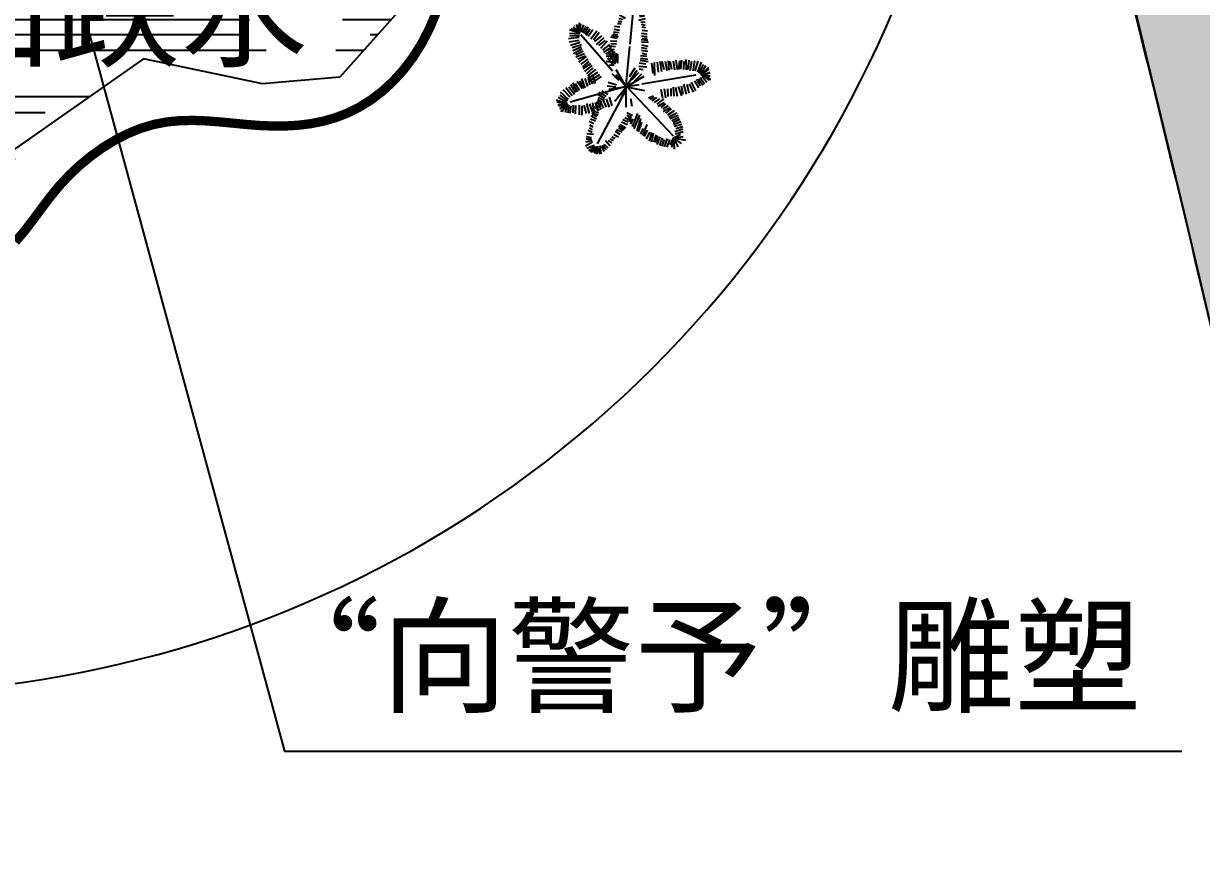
# Model space of a CAD drawing. Extents: x 302512 to 1034855, y -184136 to 410364.
# Drawn here: x 559242 to 571916, y 45192 to 54136 of the extents above; entities that cross this region are included whole.
import ezdxf

# ---------------------------------------------------------------- set-up
doc = ezdxf.new("R2010")
doc.units = 0
doc.header["$MEASUREMENT"] = 0
doc.linetypes.add('ACAD_ISO04W100', pattern=[30.5, 24, -3, 0.5, -3])
for name, color, linetype in [('F', 5, 'Continuous'), ('WZ', 2, 'Continuous'), ('树', 80, 'Continuous'), ('水', 120, 'Continuous'), ('环境', 8, 'Continuous'), ('红线', 20, 'Continuous'), ('道路线', 161, 'Continuous')]:
    doc.layers.add(name, color=color, linetype=linetype)
doc.styles.add('-黑体', font='', dxfattribs={"width": 0.8})
doc.styles.get('-黑体').set_extended_font_data('黑体')

# ---------------------------------------------------------------- blocks, each defined once
blk = doc.blocks.new('M_F15')
for p, q in [((-81.9454059945001, 483.6525579526096), (-113.6309115628774, 533.2662440708191)), ((-104.4587915299271, 531.8963583796794), (-81.9454059945001, 483.6525579526096)), ((-93.0075386403023, 534.2787682773123), (-81.9454059945001, 483.6525579526096)), ((-81.9454059945001, 483.6525579526096), (-59.09848882151164, 541.0686364855683)), ((-81.9454059945001, 483.6525579526096), (-73.32917202415229, 540.4134737637178)), ((-81.9454059945001, 483.6525579526096), (-63.05993556987414, 532.9908167884514)), ((-74.39900240463612, 482.9714111716439), (-45.21615323580772, 526.7830634944476)), ((-117.9891978261221, 450.2499557342999), (-151.3199176075614, 463.5352726674737)), ((-111.8982279383417, 458.2108195338496), (-145.8490550445331, 482.0464083663155)), ((-105.8377881156539, 466.1170081378186), (-139.5192633542465, 505.1070747927588)), ((-81.9454059945001, 483.6525579526096), (-121.6030472779348, 520.0747937773849)), ((-88.02905933707552, 482.9714111716439), (-121.142834016202, 505.9072918547427)), ((-81.9454059945001, 483.6525579526096), (-105.4585047571745, 524.3651670480831)), ((-48.53934455334274, 267.0939526876573), (-79.8330389566072, 467.2734899063817)), ((-52.99254935400131, 472.5335253517896), (-29.62063354822021, 518.4510669189513)), ((-45.21615323580772, 466.3074180206495), (-17.9560393709271, 497.5752952792445)), ((-37.3970296664138, 460.0355304885452), (-8.214180497585403, 480.9113021282519)), ((-31.58609630336832, 453.7636429564409), (-2.360519683339589, 466.3074180206495)), ((-116.1374942658222, 418.4555649716331), (-158.9684830085862, 429.3992971412517)), ((-129.789852079437, 408.6781536090166), (-157.2548304479369, 406.1993811552511)), ((-133.8453758227388, 392.6376269723114), (-156.5381580141966, 387.044409218317)), ((-122.1303308528422, 442.7696792006336), (-153.5085762711278, 447.9548827746985)), ((-31.58609630336832, 428.721873028986), (7.381339190002109, 449.5976446686927)), ((-15.99057661577899, 422.4957656978459), (11.26953724909981, 426.661763985594)), ((-8.214180497585403, 407.8918815902434), (15.15773530819752, 407.8918815902434)), ((-2.360519683339589, 391.1821082382867), (21.01139612244333, 393.2879974826428)), ((5.415876434853999, 372.4122258429361), (38.52965111397862, 376.5782241306842)), ((-392.5423569287868, 270.8460103295602), (-407.752751604321, 303.8908403125224)), ((-384.5062691857966, 263.9481191743562), (-393.7379548136869, 318.118141381754)), ((-376.8484047152979, 260.5136657134772), (-384.8847971936593, 315.7786735444006)), ((-370.4058597239509, 266.1509367563176), (-364.638491684711, 313.2557747305327)), ((-358.4422906107175, 261.4643631574909), (-348.1339626727531, 308.7989647709201)), ((-345.6188381309021, 259.4575591612975), (-335.2700561231941, 306.8135919445831)), ((-138.5886101264568, 354.9270694019306), (-171.7371555154878, 351.0474361944234)), ((-133.8730613595126, 319.5478713341272), (-170.7968227986748, 314.7377393777842)), ((-137.970070993475, 303.4971194364462), (-169.7142333883476, 302.1325452256806)), ((-133.5927536663439, 334.6578992219966), (-169.1536180020103, 332.3526010014193)), ((-135.530066510064, 375.0125400877005), (-158.7268166777631, 371.4640193255418)), ((5.415876434853999, 351.5364542032294), (40.49511386912673, 357.8083417353355)), ((9.304074493951703, 336.9325700956288), (46.30604723217402, 341.0985683833769)), ((13.23500000424792, 311.8908001681739), (56.04790610551572, 320.2685769446343)), ((17.12319806334563, 322.3286859880263), (48.27150998732213, 328.6005735201325)), ((19.04593336729522, 299.3928053049294), (61.90156691976154, 307.7248018804257)), ((-372.907476107699, 253.9921288040114), (-445.3519996959676, 259.3232937982484)), ((-379.6705731393522, 248.0424715980607), (-440.3909127529914, 237.8754977451572)), ((-374.8798419088362, 255.6851372740057), (-438.000966007703, 268.8885484412003)), ((-373.3108490840168, 227.138481647009), (-437.8141507082619, 201.8154382174089)), ((-374.1900030872093, 237.6971957865389), (-434.0509469635144, 221.4095066955342)), ((-387.591514744965, 266.5963839438373), (-426.0892261703866, 283.4500904579254)), ((-418.0225635458355, 292.717311076598), (-419.7146645583052, 290.8105871800781)), ((-114.1863065028247, 71.93872651200945), (-368.6158484789303, 247.4366166022846)), ((-334.5960605237397, 252.0483536201264), (-318.7457688453796, 297.9187830835417)), ((-318.9711731442221, 249.3497729593128), (-302.2005419490542, 297.8836467141537)), ((-298.8062634040107, 237.9835269649993), (-275.5523893331265, 296.5763453529016)), ((-281.3409408055013, 236.2115924666687), (-258.9874041709427, 292.103210082083)), ((-269.4180695766354, 227.1033452776192), (-237.0430029912113, 272.8794507207258)), ((-256.615800529953, 211.8366263694061), (-219.5779242073259, 266.7072738020306)), ((-238.250384309742, 208.3656502231988), (-205.8755615389418, 249.7415132459391)), ((-221.7667949162933, 195.0491677719347), (-193.0114111747589, 252.1563828399667)), ((-208.0234905489178, 186.9053232264323), (-172.8469890637934, 231.9896520049206)), ((-134.3480674624298, 280.7675654553514), (-177.9523760490301, 278.6015167943315)), ((-131.6969267132845, 294.293033095315), (-175.270705234796, 292.1816596298759)), ((-135.1033812585138, 226.877231688708), (-173.9354936680738, 221.5967377274592)), ((-133.6313950286894, 261.6125935184173), (-173.8264045417454, 253.8272658214028)), ((-131.5408696658815, 244.918005382644), (-167.971618954376, 238.1076263690702)), ((-8.247149853683368, 9.352799324080479), (-46.13699185977566, 251.7265804548606)), ((22.9341314263911, 280.6229229095788), (63.82430222371113, 282.6830319529709)), ((24.89959418153921, 263.9131495576203), (61.90156691976154, 266.0190388019782)), ((32.67599029973462, 247.2491564066277), (71.64342579310505, 251.4151546943758)), ((38.52965111397862, 228.4334938103129), (69.67796303795694, 230.5393830546691)), ((268.2751562103076, 178.3957341563691), (246.8687031596746, 228.4334938103129)), ((285.8361386530451, 184.6218414875093), (262.4642228472621, 240.9772688745234)), ((283.8706758978969, 240.9772688745234), (291.6470720160905, 186.7277307318654)), ((305.2771289485299, 190.8937290196136), (297.5007328303363, 249.3092654500197)), ((324.7608466952152, 195.0597273073618), (313.0962525179239, 245.1432671622715)), ((340.3563663828027, 197.1656165517179), (322.795383940067, 259.7471512698721)), ((352.0209605600958, 201.3316148394661), (342.2791016867523, 259.7471512698721)), ((365.6510174925352, 197.1656165517179), (361.7628194334375, 257.641262025516)), ((383.1692724840723, 201.3316148394661), (379.2810744249746, 266.0190388019782)), ((396.7993294165117, 203.437504083824), (400.6875274756094, 268.0791478453702)), ((414.3175844080488, 199.2257255951099), (422.1367079774427, 268.0791478453702)), ((424.0594432813923, 195.0597273073618), (437.6895002138317, 255.581152982124)), ((435.7667649098821, 195.0597273073618), (455.2077552053688, 253.4752637377678)), ((437.8582097770468, 186.2982342442192), (476.4827280939699, 247.8187747401626)), ((440.2775785629856, 187.248581133832), (481.4938949745156, 236.8451700832647)), ((-368.8317705027948, 209.6866567839825), (-427.7731063061619, 182.8616847233043)), ((-360.5902196206935, 198.628173137984), (-415.9316308460329, 164.910090353811)), ((-348.7080462761969, 185.0982523587136), (-400.3276830850245, 153.3518372013459)), ((-346.0087029491169, 171.1036984423645), (-393.0676215933636, 135.1490480227803)), ((-336.8668146306918, 162.746415568854), (-383.9466728934458, 117.9320926576183)), ((-197.0209588368598, 175.1336317459609), (-158.2242868785997, 217.6873357402546)), ((-182.3573149526765, 169.6532314918823), (-145.4420199123997, 202.4583733131058)), ((-125.3063667480365, 162.6686133379335), (-177.3309923877332, 154.1364863862455)), ((-128.8012751050028, 176.848142476967), (-175.1838196148274, 169.7066510180448)), ((-128.5209674118341, 191.9581703648346), (-169.723912877369, 188.2622366514915)), ((-136.2841039695995, 207.2074478122613), (-167.0312862375649, 201.797929552431)), ((-164.9331778677824, 154.6591385625979), (-131.6789572791658, 189.8765298661729)), ((-107.1690812555098, 119.3599965718131), (-155.1419779562493, 162.8601273127842)), ((-150.3104756825887, 140.3568222979302), (-114.2138784952804, 183.7043529474777)), ((-92.91767042833635, 130.3838627457844), (-141.7139697985822, 179.5860335996749)), ((-134.7472258059497, 124.3768955552423), (-100.5112720122725, 171.1388348117525)), ((-112.5619551026884, 130.4714597560796), (-118.4992788551608, 189.7600742626455)), ((-95.50421038266722, 134.9819872583721), (-107.6269970734938, 185.0589791294224)), ((34.64145305488273, 211.7695006593203), (75.53162385220094, 218.0413881914246)), ((36.56418835883233, 165.8519590921587), (79.41982191129864, 170.0179573799069)), ((38.52965111397862, 197.1656165517179), (85.27348272554445, 201.3316148394661)), ((38.52965111397862, 182.5617324441173), (91.08441608858993, 186.7277307318654)), ((40.49511386912673, 145.021967653418), (91.08441608858993, 153.3539642289143)), ((87.53713505935048, 39.1374546400184), (406.5672658211224, 179.5379345197416)), ((139.7937104553039, 122.0403067693551), (116.421794649521, 182.5617324441173)), ((154.9061947198879, 111.5590481061354), (131.97458688591, 190.8937290196136)), ((170.9420223792804, 138.7500801213118), (149.5355693286456, 197.1656165517179)), ((192.3484754299152, 147.08207669681), (165.0883615650346, 205.497613127216)), ((204.055797058405, 161.6859608044106), (178.7184184974758, 209.6636114149642)), ((196.2366734890129, 215.9354989470685), (221.5740520499421, 161.6859608044106)), ((235.2041089823815, 167.9578483365149), (215.7203912356963, 224.2674955225648)), ((250.7569012187705, 176.289844912013), (227.3849854129894, 222.2073864791728)), ((418.2057824671465, 153.3539642289143), (451.3195571462711, 117.8743084816069)), ((429.9131040956363, 159.6258517610186), (466.9150768338586, 128.3121943014594)), ((437.6895002138317, 170.0179573799069), (474.691472952054, 138.7500801213118)), ((445.4658963320253, 186.7277307318654), (498.0633887578369, 167.9578483365149)), ((447.4313590871734, 178.3957341563691), (486.3560671293453, 151.2480749845581)), ((452.085670987095, 191.8868917430755), (504.275124700227, 174.6858380949107)), ((455.8701346999114, 193.3734585448055), (488.7850625439678, 219.5025368538245)), ((461.9430006139028, 195.7589275423106), (498.2638199568864, 193.7303869233801)), ((493.1978603934604, 208.0360797273624), (492.3050937297048, 210.4239175648327)), ((-327.7051680464065, 149.9511337939148), (-366.5013523754187, 116.1979146403519)), ((-314.9028989997241, 134.6844148857017), (-362.8819133461548, 100.4665625950602)), ((-349.1386089787793, 92.3227180495578), (-304.8409149791132, 124.5903338832504)), ((-300.2597448252691, 120.4412862719564), (-339.1175666571598, 73.40672103651923)), ((-286.5371362617789, 107.8380116551671), (-320.7323921710886, 65.49774598887961)), ((-276.4753960557919, 93.34368823234945), (-306.1096899858967, 51.19542972421368)), ((-261.8319980667147, 83.5008020389705), (-302.4695551527475, 39.92350775020896)), ((-118.2309407506873, 125.7493049568311), (-169.3441955468952, 121.7324840591154)), ((-114.0598624447466, 107.4130155266666), (-166.9367798773983, 144.8778324336399)), ((-119.3991394444365, 146.9147492119719), (-162.0064679041297, 140.7037565018873)), ((-119.8741455473537, 108.134443333196), (-144.9792466854487, 104.1155605661315)), ((-6.248717742439112, -3.122762666953349), (-94.85556970490325, 86.46229600323386)), ((-6.248717742439112, -3.122762666953349), (36.07445969408946, 116.7943197493805)), ((-6.248717742439112, -3.122762666953349), (89.21897577950222, 91.1695898949256)), ((-0.3909069553155859, 65.89812702484414), (19.89524826645356, 127.6501188822094)), ((20.61368331915946, 51.80463341380346), (51.08032674618516, 104.1897975150059)), ((37.48196257796553, 45.50336730856907), (70.29529475607342, 101.3859776128629)), ((46.30604723217402, 128.3121943014594), (71.64342579310505, 130.4180835458155)), ((315.0189878218735, 80.33454369090578), (352.0209605600958, 28.19089479260583)), ((334.5027055685587, 88.6665402664039), (355.9091586191935, 40.68888965585029)), ((346.16729974585, 103.2704243740045), (377.3156116698265, 44.85488794359844)), ((365.6510174925352, 107.4364226617527), (390.9456686022659, 57.39866300780886)), ((379.2810744249746, 113.7083101938588), (418.2057824671465, 67.79076862669717)), ((389.0229332983181, 128.3121943014594), (429.9131040956363, 80.33454369090578)), ((408.5066510450033, 140.8101891647038), (443.5431610280775, 103.2704243740045)), ((-285.9859657592988, 26.60702529894479), (-249.9091268378488, 74.392554849921)), ((-241.7082738401168, 58.91239761370161), (-272.2429052065472, 14.06293833307609)), ((-223.3228555394217, 55.40366498642834), (-262.1809211859363, 3.968857330624814)), ((-215.8566075094041, -40.58114540723363), (-251.7684364181241, 6.966011898757642)), ((-205.9391725242731, 40.38814088728759), (-247.5375231968574, -5.87402886275413)), ((-233.9957886550201, 18.50596058387782), (-203.0555205438741, -32.75508652054668)), ((-190.3756788330102, 28.80845656496604), (-233.7744605636235, -18.45587230968704)), ((-176.5919203958892, 20.68604318932012), (-219.1310625745446, -28.29875850306598)), ((-61.47868802312769, 24.7082645880073), (-113.1294514805377, 53.68200002248159)), ((-5.812025743356571, -2.814611742729539), (-88.58661081040736, 54.28082190675559)), ((-6.248717742439112, -3.122762666953349), (114.456331894371, 3.149124865150952)), ((8.79872231751142, 4.485834407392758), (70.56543769070413, 31.66845962929074)), ((211.8321931766004, 36.52289136810214), (237.1268442863311, -15.62075753019963)), ((233.2386462272334, 42.79477890020644), (254.6450992778682, -9.39465019905947)), ((252.7223639739186, 49.02088623134659), (268.2751562103076, 3.149124865150952)), ((274.1288170245534, 57.39866300780886), (285.8361386530451, 9.421012397255254)), ((285.8361386530451, 67.79076862669717), (305.2771289485299, 13.58701068500341)), ((301.3889308894341, 72.00254711540947), (324.7608466952152, 19.81311801614356)), ((-298.6862310924407, -111.6398846136799), (-340.8778404568548, -62.19592956076849)), ((-8.247149853683368, -2.814611742729539), (-328.0917545151624, -186.8767077362336)), ((-288.2501614986286, -99.86094343594596), (-323.3467187478927, -62.27563525617734)), ((-273.9373489884529, -86.00041685812175), (-318.1194121172812, -47.00307681140293)), ((-303.6074176090951, -40.3245564430872), (-262.8851897331951, -77.00131859710018)), ((-257.8994091567274, -73.34841453285662), (-291.683422859358, -22.54663245244046)), ((-242.9467065963854, -62.23224599352034), (-272.5787550494133, -16.58188643444919)), ((-231.4396195100817, -48.85648529566788), (-256.5550349965815, -3.868898374996206)), ((-106.5682160031629, -79.50776081916956), (-148.2916209472569, -68.87204980447314)), ((-68.54534159039213, -9.39465019905765), (-123.0655693201516, -5.182871710345353)), ((-68.54534159039213, -21.89264506230393), (-123.0655693201516, -30.22464163780023)), ((-6.248717742439112, -3.122762666953349), (-109.4355123877122, -46.93441498975699)), ((-3.376901633029775, -22.28246895966004), (-95.0087284656729, -401.2935985232143)), ((-53.39026215728518, -110.8982008132043), (-6.248717742439112, -3.122762666953349)), ((-24.03028666895443, -123.0450418944638), (-6.248717742439112, -3.122762666953349)), ((-6.248717742439112, -5.182871710345353), (24.8995941815374, -130.3917213476179)), ((6.363598207184623, -7.68157665941726), (363.4860959693815, -232.9763392554341)), ((40.49511386912491, -69.87029567285572), (59.93610416461161, -113.6819479956612)), ((149.5355693286456, -36.49652916990453), (176.7956831935262, -15.62075753019963)), ((161.2001635059387, -42.76841670201065), (184.5720793117198, -21.89264506230393)), ((176.7956831935262, -48.99452403315081), (202.0903343032569, -21.89264506230393)), ((194.3139381850633, -55.26641156525511), (221.5740520499421, -23.99853430666008)), ((213.7549284805482, -61.53829909735941), (246.8687031596746, -19.78675581794778)), ((223.4967873538917, -71.97618491721369), (256.6105620330163, -40.66252745765451)), ((242.9805051005769, -76.14218320496184), (266.3524209063598, -46.93441498975881)), ((258.5760247881644, -82.41407073706614), (285.8361386530451, -53.20630252186311)), ((262.4642228472621, -99.07806388806057), (299.4661955854845, -61.53829909735941)), ((281.9052131427488, -103.2440621758087), (309.1653270076276, -67.81018662946553)), ((297.5007328303363, -111.6218389522692), (330.614507509461, -74.03629396060569)), ((-341.5956115129338, -171.9166703025166), (-403.1334147414345, -140.0571156481237)), ((-335.335307557445, -155.0217914816621), (-391.1856196029748, -122.2437067792507)), ((-325.9940558448452, -144.8751547022712), (-377.5507173105798, -105.6133213069734)), ((-312.7760612158836, -132.6469325227881), (-360.8348672610737, -95.73117787616138)), ((-308.6435724664843, -119.0066784763585), (-351.7308177141003, -78.37703403129672)), ((-173.0331383196135, -148.9970158776232), (-142.7089598699131, -197.4782200653353)), ((-130.5542365132005, -157.387749486923), (-168.6205302825711, -148.0725012708263)), ((-114.091636735604, -94.55693720189447), (-164.9377255990603, -80.62732448079987)), ((-119.051231227977, -108.292870133424), (-164.4317473467927, -96.33669632012788)), ((-120.3537145456266, -123.349265863555), (-160.9436465201798, -115.3617716788558)), ((-160.8719414042516, -138.4265989524483), (-126.6852398170813, -184.7652320058805)), ((-129.6700495298282, -137.7024067861985), (-159.6823035977595, -129.1049239577915)), ((-145.7200568458993, -134.4924366226223), (-112.3962276956281, -170.9401903062808)), ((-126.8383714226875, -121.381169273347), (-97.40550496767173, -159.8495226229097)), ((-110.8146513698557, -108.6681812138941), (-79.39565503894119, -155.5170810032614)), ((-93.68189365691615, -94.38387449028596), (-64.4667528673217, -144.4363973421514)), ((305.2771289485299, -122.0139445711575), (350.0554978049477, -84.47417978045814)), ((315.0189878218735, -130.3917213476198), (361.7628194334375, -97.01795484466857)), ((330.614507509461, -140.8296071674722), (367.6164802476833, -109.515949707913)), ((340.3563663828027, -149.1616037429685), (377.3156116698265, -119.9538355277655)), ((346.16729974585, -159.5994895628228), (389.0229332983181, -132.4518303910118)), ((353.9864233152439, -172.0974844260672), (398.7647921716598, -147.0557144986124)), ((-342.2668491115419, -200.9329261322691), (-416.5795603859842, -196.4767380163539)), ((-342.2668491115419, -200.9329261322691), (-410.2574115647913, -206.7510860225884)), ((-350.0835713984652, -192.0506570640955), (-409.426482143228, -175.6571844466034)), ((-343.5622648886292, -182.3278004304866), (-401.417250477467, -159.9353450000817)), ((-342.2668491115419, -200.9329261322691), (-399.9158490925092, -222.466687744718)), ((-342.2668491115419, -200.9329261322691), (-394.3368692400509, -230.4470969791437)), ((-342.2668491115419, -200.9329261322691), (-383.7921751659178, -244.6945462389413)), ((-342.2668491115419, -200.9329261322691), (-371.3242630518107, -260.2952446948511)), ((-342.2668491115419, -200.9329261322691), (-362.2765989273394, -258.8841162464832)), ((-342.2668491115419, -200.9329261322691), (-341.8779312381703, -258.4690720396593)), ((-330.3575572057671, -207.5964447964052), (-325.0009193582682, -255.7434339623906)), ((-317.3953084098412, -206.9268912632651), (-312.0006503947297, -255.0993812852121)), ((-305.6652389368028, -200.6976518966967), (-294.6449102950573, -247.961595892888)), ((-289.8450247705005, -199.6298190737343), (-278.1848060785887, -249.6381211084154)), ((-268.6125417544663, -190.41044828132), (-251.5443781013419, -251.0943737925481)), ((-251.0576196567836, -190.4546690985044), (-234.6055456651029, -248.3587516930202)), ((-238.2565326912554, -182.6286102118174), (-210.7903196119314, -231.5080936893482)), ((-223.9437201810797, -168.7680836339932), (-192.7804696832009, -227.1756520697018)), ((-205.3177805909054, -167.2154849310591), (-177.3966396805354, -211.718305971759)), ((-187.5451328278014, -155.6755362459389), (-164.8512985480429, -215.4509157314133)), ((-135.4426487660839, -211.0612252273368), (-178.5808596625466, -204.3439151429502)), ((-134.2214938785528, -224.7898669260667), (-177.3350640582867, -218.1301267727686)), ((-132.7253594960657, -192.0864285668958), (-171.8849382000899, -180.137474101004)), ((-128.8992379732335, -175.7022788053673), (-164.4172528206927, -165.1168464889579)), ((24.69441663883481, -210.9644893704044), (61.27283941889436, -216.9310413858457)), ((34.17198720396482, -195.2057882657318), (72.48949207400801, -203.426821728608)), ((39.83957457218094, -160.1266282242905), (79.84887782875921, -170.6432005733277)), ((41.9625502426552, -177.106019443816), (72.71945348323425, -182.4599907056509)), ((59.02782414131434, -177.6364677441816), (59.73279859314243, -211.9645125545358)), ((71.2086725058889, -182.8351467740467), (69.4867476579384, -214.1253890997905)), ((85.80732187167087, -191.1335853934361), (80.42112911847835, -227.8121915029769)), ((106.2037038056587, -151.2570176460613), (94.22760083607318, -241.7201520095805)), ((120.8144514053693, -158.5574659368449), (108.6388278632076, -251.0297851509822)), ((132.9900716931134, -178.0253210085666), (129.1157416355964, -258.6925805654209)), ((145.1656952352751, -197.4931784259679), (140.0964749618179, -262.3890495754222)), ((181.6925626073444, -204.7936243710737), (172.1749622490061, -279.1451278127024)), ((365.6510174925352, -203.4111418856264), (412.3948491040992, -174.2033736704234)), ((366.9325895575203, -244.8883887435986), (406.5411882898552, -211.7431384611227)), ((366.9325895575203, -244.8883887435986), (426.0249060365404, -220.0751350366208)), ((367.6164802476833, -182.5353702459197), (406.5411882898552, -159.5994895628228)), ((373.4274136107288, -215.9091367488709), (418.2057824671465, -190.8673668214178)), ((-147.4206380989745, -284.369764970188), (-179.9811710888171, -277.0424662420919)), ((-140.3310610189692, -264.7347009677505), (-175.4554202488798, -258.7206456908498)), ((-139.0285777013196, -249.6783052376195), (-175.2462218658839, -241.0305437109255)), ((-141.4233935932789, -233.2869361286866), (-172.8504536135806, -228.6078542305895)), ((-146.480816194271, -304.6650244292287), (-169.1788479127572, -298.708467198021)), ((-3.852026153128463, -296.0677171480547), (30.37825040732423, -305.9761801358454)), ((1.543106962506499, -281.9509167372125), (37.90594103827243, -289.9662661514321)), ((8.073049023247222, -257.458014231579), (49.77415066636058, -270.2701254667736)), ((10.84758166669781, -268.2454844236818), (41.16851663859416, -277.7425793141574)), ((15.15998052541909, -245.6367527068942), (56.908365871981, -258.4078065033664)), ((20.99108190973493, -227.3768286674058), (61.44114429509136, -233.7047485567145)), ((162.9625056364148, -234.1680830837704), (157.1577911490222, -273.6967160193926)), ((193.7981237831391, -239.3934276782602), (183.1290263521532, -282.8082143778174)), ((210.0778466661923, -246.348857276289), (201.3813592791394, -295.6800479465655)), ((223.050872678954, -245.9380144189381), (221.6708507128806, -304.3540378830148)), ((235.6769120008012, -248.3200490676099), (238.7785187657664, -305.6713709338001)), ((253.5661733578381, -253.989618964335), (252.1967357358026, -302.4438836952559)), ((266.1564451580434, -256.4002282730344), (266.4056443085592, -303.5066761977378)), ((282.049810361772, -260.7190083117675), (275.771897088307, -311.0597326869993)), ((296.6889086790779, -262.4612394822416), (293.1357739160758, -313.6429529343804)), ((311.9428904730958, -270.3380378037436), (307.7980578930947, -315.3270129172251)), ((329.9867342370489, -259.6571863574845), (323.5036965571326, -314.3933694568223)), ((344.6076101569524, -261.3607706740258), (341.0544753939503, -312.5424841261647)), ((366.9325895575203, -244.8883887435986), (354.9618349472821, -293.0887968374154)), ((366.2655262823973, -245.6031117128896), (423.4106135179973, -268.7124877199312)), ((366.9325895575203, -244.8883887435986), (445.5317369108379, -241.3606370492816)), ((366.9325895575203, -244.8883887435986), (408.1103950208835, -292.7662632762294)), ((366.9325895575203, -244.8883887435986), (390.3459027933914, -313.0846248586276)), ((366.9325895575203, -244.8883887435986), (370.807514558297, -307.1583334975767)), ((-131.7410012210057, -349.8989290127156), (-175.4820661180111, -356.3003438687447)), ((-140.2453842533796, -373.4523939454648), (-171.9939652913981, -375.3254192274744)), ((-144.2951986853077, -338.7464955180858), (-171.3499708956224, -333.4071462779939)), ((-146.6498265423797, -322.3696369893569), (-168.6326816256023, -314.432349617553)), ((-48.72821861842567, -368.9571005700964), (-12.15937768320509, -393.7961573786324)), ((-32.56677382129055, -364.397237754838), (-5.89230803020655, -371.3931097104996)), ((-23.30479196045235, -350.6873340489456), (-0.06120664588888758, -353.1331856710131)), ((-15.73460848615105, -334.6818914568939), (7.288597264023338, -339.2220693088257)), ((-6.03665835663196, -316.8288641223571), (26.45932697393073, -324.437316831627)), ((-136.9097940963729, -381.3249639241694), (-171.4477990042433, -391.0493016470045)), ((-131.6853662996746, -389.8795311724807), (-167.94415085947, -410.0313176548516)), ((-126.485579219705, -398.3765284897072), (-164.0623944153085, -433.6277700530882)), ((-109.8961622812894, -415.4638611733262), (-152.2233735862701, -446.7609336883143)), ((-109.9545621447887, -428.0858079202208), (-137.5483010672378, -458.6596317475942)), ((-124.1927467523365, -464.6657018002552), (-106.2932155365161, -422.4374863647081)), ((-106.2932155365161, -422.4374863647081), (-110.5735382185612, -462.5215328923859)), ((-103.2914307984593, -421.3654019107726), (-73.71965851195455, -452.9111707090869)), ((-103.2914307984593, -421.3654019107726), (-78.09819271132983, -466.3929489760394)), ((-103.2914307984593, -421.3654019107726), (-94.74026293923998, -464.945518654451)), ((-91.3954690587525, -417.0770640950341), (-61.21085585940273, -460.7347254691595)), ((-74.60198625001249, -410.2880243440686), (-56.1636336111369, -458.3992935433835)), ((-66.21673178663332, -404.9098967265472), (-42.37845517202913, -438.8588366839358)), ((-57.78419361980559, -399.4907116703034), (-30.94621381262004, -423.305819627918)), ((-51.34881909061005, -393.8613711730413), (-23.59640990270782, -409.3947032657325))]:
    blk.add_line(p, q)
at = {"width": 0.8, "flags": 9}
for tag, p in [('YSIZE', (-3.124358871218647, 3.12276266695153)), ('XSIZE', (-3.124358871218647, 9.36828800085641))]:
    blk.add_attdef(tag, p, '', height=0.2, dxfattribs=at)

msp = doc.modelspace()

# ---------------------------------------------------------------- hatches: boundary and pattern name
at = {"layer": '水'}
h = msp.add_hatch(dxfattribs=at)
h.set_pattern_fill('AR-RROOF,_O', color=256, scale=1000)
h.set_pattern_definition([(0, (509471.4933334838, -11821.67426260607), (2200, 1000), [15000, -2000, 5000, -1000]), (0, (510801.4933334839, -11321.67426260607), (-1000, 1330), [3000, -330, 6000, -750]), (0, (509971.4933334838, -10971.67426260607), (5200, 670), [8000, -1400, 4000, -1000])])
h.paths.add_polyline_path([(568193.6887246061, 65415.35686005982), (566740.2570442804, 64906.00833280482), (566226.5375630993, 63237.57935178548), (565061.1308074559, 60959.00851633567), (562815.0365677538, 58975.45861803419), (561264.784709451, 58768.90187696199), (559984.0723450823, 58363.97485499587), (559855.6658079645, 58141.51566449611), (560721.2293951781, 57641.90032992756), (560817.511866421, 56862.83800107751), (560013.0725115137, 56763.41924318453), (560446.6414104537, 55833.03355095601), (559059.0272284445, 55186.39167106408), (558495.9107499622, 56353.66327329725), (558355.5133775732, 56300.35907352436), (557274.5645032017, 56405.36312987593), (556828.8436465841, 55199.78805973008), (556149.7112752589, 54893.62667138169), (555968.1006945192, 54446.26047814438), (556131.7125270634, 53649.37198214707), (555988.4830806728, 53062.96265052364), (555685.6365982888, 52973.88535831227), (555996.8502879572, 51915.81580044781), (557111.2988036352, 51593.43485283599), (558682.4126899347, 51813.2392161492), (559246.8337664187, 52856.38106753048), (560534.5663803292, 53756.74727724123), (561813.4839752775, 53489.41296036641), (562644.9529468778, 53561.66555089848), (563329.6607078065, 54327.96024949972), (563475.163790436, 56109.13674423941), (563813.7193324243, 57461.25189767958), (564641.5459643797, 58619.41112171668), (565777.6227077581, 59308.62312813295), (566699.4163549973, 60327.82800034467), (566806.5760098404, 62476.37312934006), (567609.9772077155, 63896.79360252616), (568661.9391866461, 64007.20440532143)])
h.paths.add_polyline_path([(555812.3362415549, 53290.7845938304), (563798.2119477696, 53290.7845938304), (563798.2119477696, 55282.31001755921), (555812.3362415549, 55282.31001755921)], flags=25)
at = {"layer": '环境', "ltscale": 100}
h = msp.add_hatch(dxfattribs=at)
h.set_pattern_fill('HONEY', color=256, scale=3000, style=0)
h.set_pattern_definition([(0, (-609984.0939585507, -119640.7769003473), (562.5, 324.759525), [375, -750]), (120, (-609984.0939585507, -119640.7769003473), (-562.4999987709674, 324.7595271287468), [374.9999999999996, -749.9999999999992]), (59.99999999999999, (-609984.0939585507, -119640.7769003473), (1.229032667304786e-06, 649.5190521287468), [-750, 375])])
edge = h.paths.add_edge_path()
edge.add_arc((562248.991016234, 272765.7674313413), 7500.000000000591, 246.4218215158383, 293.578178472733)
edge.add_line((565248.9910155782, 265891.9038886207), (565248.9910155188, 213780.1426968197))
edge.add_arc((309717.8237180443, 235107.9804630727), 256419.6835740063, 352.07480595441814, 355.2288823084872, ccw=False)
edge.add_arc((559250.2881577646, 192001.3899833885), 8932.05680310269, 60.20637723547677, 100.1983798931832)
edge.add_arc((388101.8866039104, 227753.9859557406), 171697.0331586907, 350.9654260162014, 355.4130349489621)
edge.add_line((559248.9910155185, 214023.0046718472), (559248.9910155188, 265891.903889219))
edge = h.paths.add_edge_path()
edge.add_arc((582481.6358504812, 4292.71120035039), 31665.18905745992, 92.4112957643199, 103.27756382902339, ccw=False)
edge.add_arc((302225.328432882, -12259.73411984746), 283056.3086596581, 9.802202898345437, 24.78775890573573)
edge.add_arc((633513.8329496356, 144868.879243603), 83671.43250289056, 157.1420249398304, 207.3609636445097, ccw=False)
edge.add_arc((557018.4983046936, 186191.2111667172), 8841.070137210278, 226.0356989597429, 266.0733673441928, ccw=False)
edge.add_arc((633078.188308937, 145012.0374263976), 89266.5384395419, 157.0443401566653, 206.2319194681609)
edge.add_arc((304569.6859698978, -11472.93846316297), 274619.4039808304, 9.766456076263182, 25.223384796735388, ccw=False)

# ---------------------------------------------------------------- linework, layer by layer
msp.add_lwpolyline([(575209.1350311514, 35111.45435897913, -0.04744859887034229), (581149.3981224683, 35929.86247350927, 0.06548016852272572), (559202.8307738926, 106413.9241308677, -0.2226971271688835), (556413.0703584391, 177370.8949494286, -0.1764964550842413), (550880.9386454413, 179827.6522096406, 0.2179784892052562), (553005.0082405577, 105555.7233725593, -0.06754601975452626), (575209.1350311514, 35111.45435897913)], format="xyb", close=True)
msp.add_lwpolyline([(559364.1484794093, 56180.60221553245), (562048.3901584141, 46314.35560165299), (571705.4879296173, 46314.35560165299)])
at = {"layer": 'F'}
for p, q in [((563329.6607078065, 54327.96024949971), (562644.9529468778, 53561.66555089847)), ((560534.5663803292, 53756.7472772412), (559120.6603470405, 52768.16222291579)), ((561813.4839752775, 53489.4129603664), (560534.5663803292, 53756.7472772412))]:
    msp.add_line(p, q, dxfattribs=at)
at = {"layer": 'F', "const_width": 100}
msp.add_lwpolyline([(563685.5372982045, 54264.68186352233), (563611.9172883786, 54087.31417474308), (563527.3924003238, 53923.6602010802), (563433.1325905933, 53773.86680165524), (563330.3078157412, 53638.08083558976), (563220.0880323207, 53516.44916200524), (563103.6431968858, 53409.11864002323), (562982.14326599, 53316.23612876525), (562856.7581961869, 53237.94848735281), (562728.5074544465, 53174.17969479552), (562597.8085494041, 53123.96220965518), (562464.9285001117, 53086.1056103817), (562330.1343256206, 53059.41947542501), (562193.6930449829, 53042.71338323495), (562055.8716772499, 53034.79691226146), (561916.9372414737, 53034.47964095444), (561777.1567567057, 53040.57114776375), (561636.7693619598, 53051.63701698958), (561495.9026760974, 53065.26685633286), (561354.656437942, 53078.80627934492), (561213.1303863169, 53089.600899577), (561071.4242600458, 53094.99633058027), (560929.6377979519, 53092.33818590606), (560787.8707388589, 53078.97207910556), (560646.2228215901, 53052.24362373006), (560504.9775775436, 53010.17902807743), (560365.1537084155, 52953.52687943226), (560227.9537084765, 52883.71635982575), (560094.5800719974, 52802.17665128913), (559966.2352932489, 52710.33693585364), (559844.1218665018, 52609.62639555047), (559729.4422860267, 52501.47421241083), (559623.3990460944, 52387.30956846595), (559526.3165708313, 52268.68186140631), (559435.0070037874, 52147.62135155915), (559345.4044183684, 52026.27851491107), (559253.4428879796, 51906.80382744857), (559155.0564860268, 51791.34776515816)], dxfattribs=at)
at = {"layer": 'F'}
msp.add_lwpolyline([(562644.9529468778, 53561.66555089847), (561813.4839752775, 53489.4129603664)], dxfattribs=at)
at = {"layer": 'WZ'}
msp.add_arc((590623.9440056335, 130763.9315653662), 103105.5379298296, 228.6884996249248, 255.6641359163609, dxfattribs=at)
at = {"layer": '环境'}
msp.add_open_spline([(564455.3597812227, 77635.29027326778), (564488.788013061, 77528.48403308261), (564521.9765695976, 77422.36394989816), (564595.3139719695, 77187.7009532915), (564635.3603831229, 77059.44813425269), (564754.758484269, 76676.74818894721), (564833.3691253343, 76424.35931392852), (564942.0449033417, 76074.95569365355), (564972.5315314715, 75976.88416611077), (565026.910317305, 75801.86672963295), (565050.8203882875, 75724.88197539176), (565094.9171058408, 75582.84909490915), (565115.1080137254, 75517.79527317395), (565152.5738634297, 75397.0480547226), (565169.8506667691, 75341.35386301624), (565204.3947245025, 75229.96929854457), (565221.6628632625, 75174.27593784977), (565273.4551645892, 75007.19248624926), (565307.9672121624, 74895.79902581475), (565411.4513393175, 74561.6040937478), (565480.3714077675, 74338.78804753558), (565686.8952315256, 73670.27291490813), (565824.2624955871, 73224.50705963955), (566235.1927030084, 71886.87168188114), (566507.5857876998, 70994.66043354897), (567048.0330500863, 69209.00669144129), (567316.0869904377, 68315.5623301256), (567795.9302328099, 66698.04254470649), (568008.6791231998, 65974.24406669463), (568429.9031919809, 64525.43132469105), (568638.3788944127, 63800.41420203098), (569050.4192567116, 62348.96918427851), (569253.9831582347, 61622.54317439999), (569556.3563953033, 60527.39159119979), (569657.2316972129, 60159.25807193597), (569832.3847945654, 59514.87562325876), (569906.9909525728, 59238.72167462157), (570055.3301051883, 58686.16179387365), (570129.0643922999, 58409.75927708182), (570347.8838713004, 57584.21617026906), (570491.6793503026, 57034.71729291335), (570917.8028033976, 55384.81774563412), (571194.8676643369, 54283.0146380323), (571698.4175245231, 52223.61251601914), (571926.7082087889, 51266.45514075598), (572349.5175181143, 49447.10168722633), (572545.1095445943, 48585.14808473783), (572831.0644303535, 47293.27626125317), (572924.8799302164, 46864.08397052938), (573099.2344450576, 46056.14174289652), (573180.0289653183, 45677.44339518214), (573290.147051123, 45155.25426931004), (573320.2403815389, 45011.91447446821), (573392.1893307676, 44667.67384735739), (573433.9198330515, 44466.75084564718), (573498.0550399546, 44155.99137081311), (573520.635730322, 44046.19868894876), (573565.6495358851, 43826.57888923027), (573588.0820647068, 43716.75475963904), (573655.1599750356, 43387.24023962638), (573699.5856612104, 43167.50780986529), (573832.0115406066, 42508.14661517227), (573919.1605078259, 42068.35419548268), (574188.3046330193, 40692.74078120664), (574366.5621612545, 39756.19288882846), (574676.4407339527, 38088.39858880755), (574809.6706609693, 37357.46737222071), (575040.4940181004, 36069.55658181338), (575138.9922686035, 35512.76685594139), (575236.3908309299, 34955.75055891043)], degree=3, knots=[2163.060082576637, 2163.060082576637, 2163.060082576637, 2163.060082576637, 2484.103015110416, 2484.103015110416, 2876.907671981048, 2876.907671981048, 3662.516985722312, 3662.516985722312, 3969.898393366967, 3969.898393366967, 4211.636955142837, 4211.636955142837, 4416.007616668151, 4416.007616668151, 4590.902313272778, 4590.902313272778, 4765.797009877405, 4765.797009877405, 5115.586403086659, 5115.586403086659, 5815.165189505166, 5815.165189505166, 7214.322762342183, 7214.322762342183, 10012.63790801622, 10012.63790801622, 12810.95305369025, 12810.95305369025, 15074.26941940894, 15074.26941940894, 17337.58578512763, 17337.58578512763, 19600.90215084633, 19600.90215084633, 20746.00460976926, 20746.00460976926, 21604.1205896485, 21604.1205896485, 22462.23656952775, 22462.23656952775, 24165.95751933136, 24165.95751933136, 27573.39941893858, 27573.39941893858, 30524.68532145703, 30524.68532145703, 33175.8175486654, 33175.8175486654, 34493.68771843991, 34493.68771843991, 35655.33047613355, 35655.33047613355, 36094.73807427184, 36094.73807427184, 36710.41490398964, 36710.41490398964, 37046.72708533192, 37046.72708533192, 37383.0392666742, 37383.0392666742, 38055.66362935875, 38055.66362935875, 39400.91235472787, 39400.91235472787, 42261.45699381926, 42261.45699381926, 44490.54798446715, 44490.54798446715, 46186.78270696267, 46186.78270696267, 46186.78270696267, 46186.78270696267], dxfattribs=at)
at = {"layer": '红线', "linetype": 'ACAD_ISO04W100', "ltscale": 300}
msp.add_lwpolyline([(526614.1056598078, 57739.93576582476, 0.1228223012912935), (573421.1974288491, 34615.40699107385, 0.1228221733022996)], format="xyb", dxfattribs=at)
msp.add_open_spline([(566597.0732639448, 80823.72067944554), (566743.9423325397, 80359.43808058905), (566883.9788451865, 79915.32811207208), (567154.1130195672, 79056.09963854635), (567284.2109938886, 78640.98014809843), (567450.2796211466, 78109.65350723255), (567489.0591223619, 77985.4746641519), (567604.679583797, 77614.94161447964), (567680.8025656361, 77370.5906885562), (567788.0192006223, 77025.96011169208), (567819.5444727421, 76924.56877092342), (567882.2252963572, 76722.86902302911), (567913.3817951444, 76622.55841294373), (567970.1644666209, 76439.65610615374), (567995.7996491622, 76357.05059147731), (568083.9404797831, 76072.9296370782), (568146.4085331205, 75871.39081351971), (568333.6734274265, 75266.62769460562), (568458.3309960857, 74863.25674876885), (568831.5781198216, 73652.50728190818), (569079.4419879904, 72844.49210019724), (569733.3572317513, 70697.93392010534), (570136.9486183545, 69357.70720761805), (570857.175963379, 66924.49154637451), (571175.8362725617, 65832.62858144077), (571803.1655831593, 63643.98296550033), (572111.8371285798, 62547.19726018398), (572512.8438586416, 61089.92326086364), (572610.6332797988, 60731.913020098), (572736.8119311137, 60266.32065338199), (572765.8234435783, 60159.01617466903), (572861.049381539, 59805.9566567475), (572926.9888573501, 59560.1237070529), (573058.1870217908, 59068.25325833401), (573123.4460975064, 58822.21466498112), (573318.1962524657, 58083.79207119439), (573446.6602430264, 57591.10131781641), (573827.8874594918, 56111.82819747203), (574076.4858295766, 55124.04541117349), (574805.1693389188, 52156.10643731244), (575268.1429275975, 50171.36067379627), (575799.3436318941, 47762.77062476985), (575890.5342075503, 47344.23420223128), (576060.290743063, 46555.38070366927), (576139.0916357299, 46185.11614383536), (576259.072044825, 45614.96444234625), (576300.8511755844, 45415.20763917197), (576378.4451257815, 45041.90711658576), (576414.3212353028, 44868.37030367472), (576485.688959487, 44521.29134183342), (576521.1828533828, 44347.7411919774), (576627.1081928131, 43827.06107954541), (576696.9832661687, 43479.90159662208), (576904.4915573532, 42438.32296180772), (577040.0074216384, 41743.80517817789), (577426.2888131258, 39726.14878891851), (577670.391499911, 38402.80045401212), (578003.1790985926, 36543.80253285216), (578097.8919725223, 36008.12857337762), (578191.5536320314, 35472.48339025141)], degree=3, knots=[0, 0, 0, 0, 1230.460677616465, 1230.460677616465, 2460.921355232929, 2460.921355232929, 2839.502119377308, 2839.502119377308, 3596.663647666065, 3596.663647666065, 3913.317805291507, 3913.317805291507, 4227.454986286307, 4227.454986286307, 4486.346410115286, 4486.346410115286, 5117.657514419969, 5117.657514419969, 6380.279723029334, 6380.279723029334, 8905.524140248064, 8905.524140248064, 13080.65521733525, 13080.65521733525, 16467.1346103402, 16467.1346103402, 19853.61400334515, 19853.61400334515, 20955.32946452871, 20955.32946452871, 21285.17825762265, 21285.17825762265, 22040.32893862934, 22040.32893862934, 22795.47961963602, 22795.47961963602, 24305.78098164938, 24305.78098164938, 27326.38370567611, 27326.38370567611, 33367.58915372958, 33367.58915372958, 34637.23922675146, 34637.23922675146, 35759.24267425629, 35759.24267425629, 36364.09876403166, 36364.09876403166, 36889.28378028137, 36889.28378028137, 37414.46879653109, 37414.46879653109, 38464.83882903051, 38464.83882903051, 40565.57889402936, 40565.57889402936, 44566.99759118878, 44566.99759118878, 46186.78270696267, 46186.78270696267, 46186.78270696267, 46186.78270696267], dxfattribs=at)
at = {"layer": '道路线'}
msp.add_arc((557539.2799461421, 58932.64645432646), 12000, 245.6876083280351, 15.74457111867385, dxfattribs=at)
msp.add_open_spline([(569457.3724296938, 81728.53484954638), (569994.6698912035, 80030.0297512631), (570441.2598706137, 78599.24557646317), (571331.4888599764, 75729.61187597318), (571775.1279111754, 74290.76223178906), (572654.361665095, 71403.53311815066), (573089.9564417254, 69955.15340837045), (573947.9379044424, 67047.38203408523), (574370.3246789824, 65587.99000265403), (574868.1706810843, 63821.95049782796), (574952.4647270094, 63521.29174252553), (575204.1160348307, 62618.5084171514), (575370.2425366293, 62015.57677759929), (575571.3521810423, 61276.19733723206), (575608.0675450217, 61140.82025577826), (575680.0609625231, 60874.57502552075), (575715.3464611422, 60743.70557465358), (575785.7250688921, 60481.91617175145), (575820.81998309, 60350.99027355714), (575925.8205002199, 59958.11945607467), (575995.4418784033, 59696.081414185), (576203.1606624972, 58909.59854122205), (576340.1127200972, 58384.78496225877), (576746.3198247801, 56808.89920850797), (577010.9258364092, 55756.38200315041), (577785.6051715265, 52593.29052456422), (578276.5403304945, 50477.17609216971), (578839.8487714182, 47899.77253242536), (578937.9562226187, 47444.91734709544), (579105.5589986693, 46657.30179633899), (579175.6378391634, 46324.68267562194), (579266.0141659628, 45891.35820325417), (579286.9231708895, 45790.79739352269), (579323.8904291044, 45612.45435603661), (579339.9738825213, 45534.67552705808), (579372.0614736925, 45379.12933363719), (579388.0663133513, 45301.35885020299), (579435.96518072, 45068.05546095176), (579467.7435577761, 44912.5306162457), (579562.6258161913, 44445.99008687539), (579625.2768283735, 44135.00841029687), (579811.4960823904, 43202.21336444421), (579933.3306084524, 42580.55002774997), (580321.835555638, 40564.10677435203), (580580.0040443789, 39170.28367223544), (580936.9552048098, 37181.47256591124), (581042.5071211706, 36585.18277057214), (581146.7164331328, 35989.21622159285)], degree=3, knots=[0, 0, 0, 0, 4485.171001711469, 4485.171001711469, 8970.342003422938, 8970.342003422938, 13455.51300513441, 13455.51300513441, 17940.68400684588, 17940.68400684588, 18859.95818134124, 18859.95818134124, 20698.50653033196, 20698.50653033196, 21110.37578164303, 21110.37578164303, 21508.18533610738, 21508.18533610738, 21905.99489057172, 21905.99489057172, 22701.61399950041, 22701.61399950041, 24292.85221735779, 24292.85221735779, 27475.32865307256, 27475.32865307256, 33840.28152450208, 33840.28152450208, 35203.14463530546, 35203.14463530546, 36198.61038600455, 36198.61038600455, 36499.38246749011, 36499.38246749011, 36731.94836116327, 36731.94836116327, 36964.51425483644, 36964.51425483644, 37429.64604218276, 37429.64604218276, 38359.9096168754, 38359.9096168754, 40220.4367662607, 40220.4367662607, 44397.06136078968, 44397.06136078968, 46186.78270696267, 46186.78270696267, 46186.78270696267, 46186.78270696267], dxfattribs=at)

# ---------------------------------------------------------------- block references
at = {"layer": '树', "xscale": 1.684800000000001, "yscale": 1.684800000000001, "zscale": 1.684800000000001, "rotation": 345.7489351821573}
msp.add_blockref('M_F15', (565736.7036536257, 53459.70719260228), dxfattribs=at)

# ---------------------------------------------------------------- texts
at = {"layer": 'WZ', "style": '-黑体'}
for s, p in [('“假山跌水”', (555477.5904788431, 53775.24787066656)), ('“向警予”雕塑', (561729.5066191461, 46832.60998924973))]:
    msp.add_text(s, height=1000, dxfattribs=at).set_placement(p)

doc.saveas('drawing.dxf')
